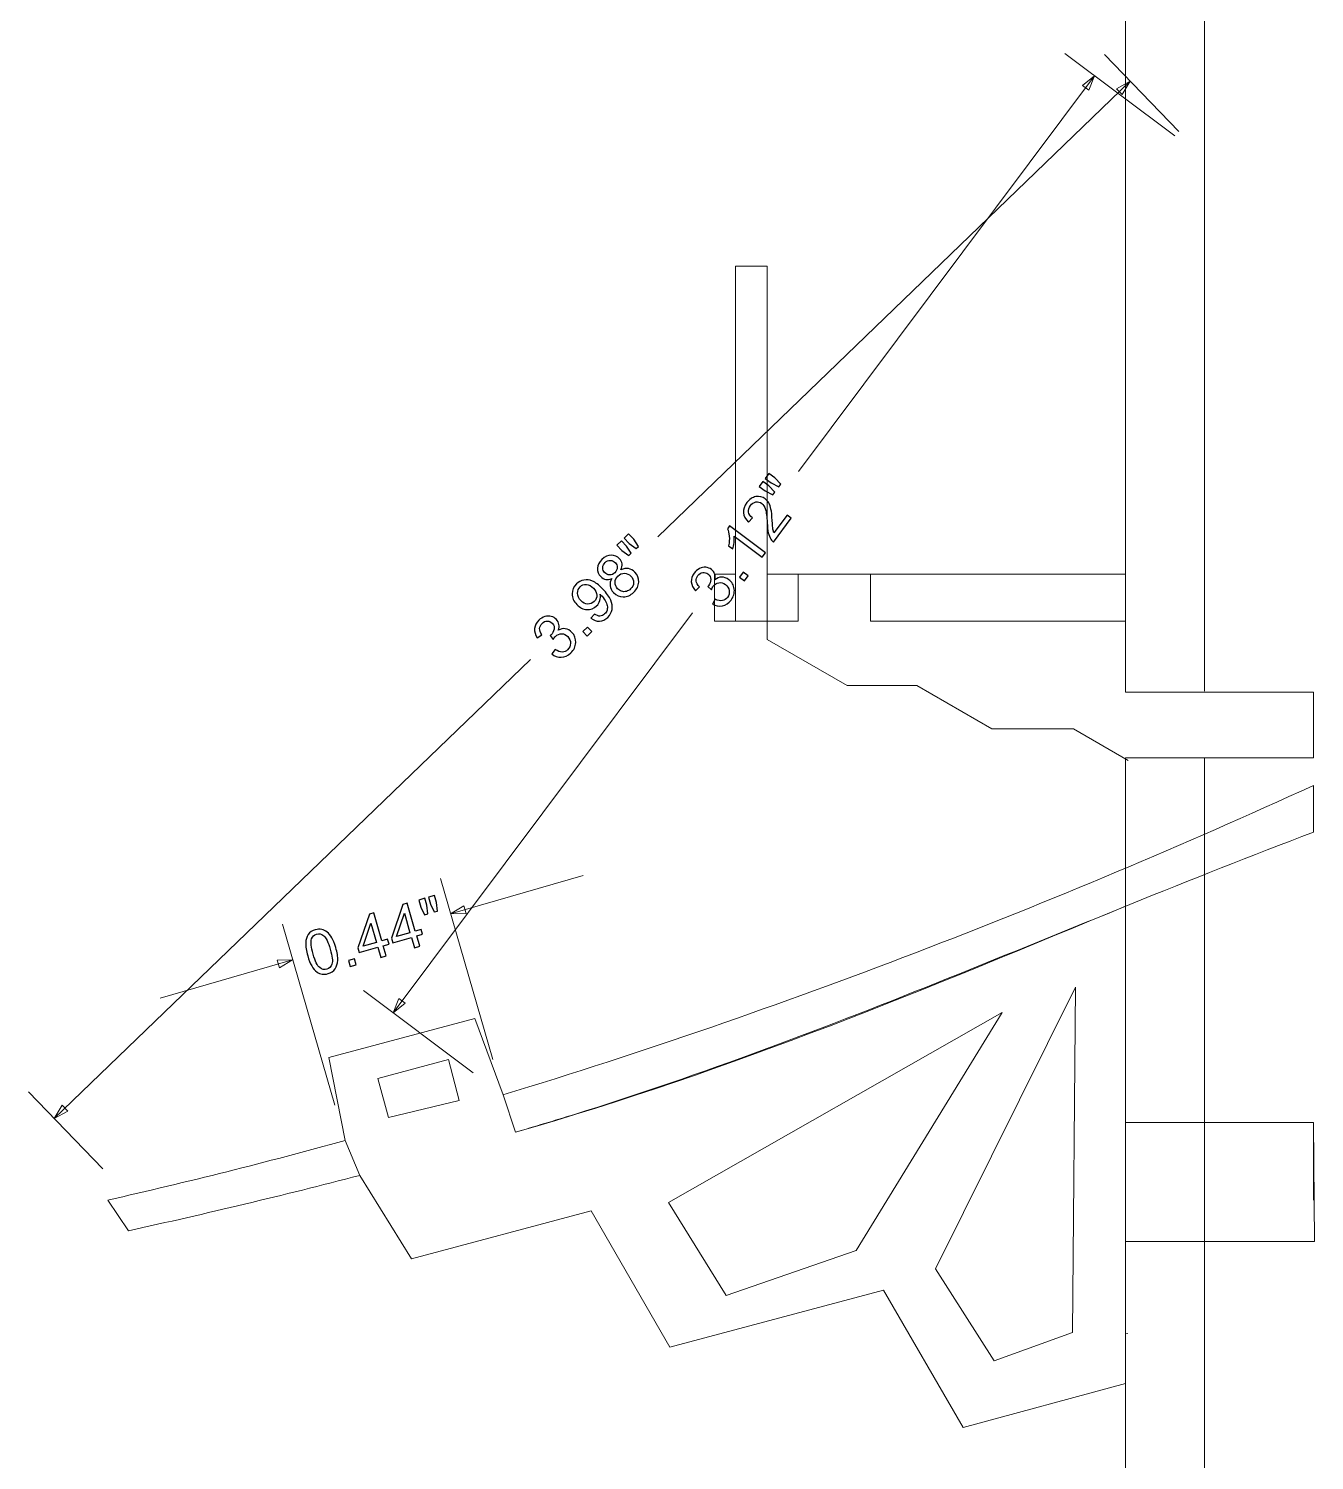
# Model space of a CAD drawing. Header units: inches. Extents: x -60.4 to -14.9, y -20.3 to 14.1.
# Drawn here: x -31.761 to -28.339, y -2.421 to 1.39 of the extents above; entities that cross this region are included whole.
import ezdxf

# ---------------------------------------------------------------- set-up
doc = ezdxf.new("R2010")
doc.units = ezdxf.units.IN
doc.header["$MEASUREMENT"] = 0
doc.layers.add('Master Desktop', color=7, linetype='Continuous', plot=False)

msp = doc.modelspace()

# ---------------------------------------------------------------- linework, layer by layer
at = {"layer": 'Master Desktop', "lineweight": 9}
msp.add_lwpolyline([(-29.8793, -0.1879), (-29.7953, -0.1879), (-29.7953, 0.7571), (-29.8793, 0.7571), (-29.8793, -0.1879)], close=True, dxfattribs=at)
at = {"layer": 'Master Desktop', "lineweight": 18}
for points in [[(-28.8417, 2.9048), (-28.8417, 2.9048), (-28.8417, -0.3767), (-28.8417, -0.3767)], [(-28.8417, -0.3767), (-28.8417, -0.3767), (-28.8417, 2.9048), (-28.8417, 2.9048)], [(-28.6317, 2.9048), (-28.6317, 2.9048), (-28.6317, -0.3737), (-28.6317, -0.3737)], [(-28.8417, -0.5512), (-28.8417, -0.5512), (-28.8417, -5.7087), (-28.8417, -5.7087)], [(-28.8417, -5.7087), (-28.8417, -5.7087), (-28.8417, -0.5512), (-28.8417, -0.5512)], [(-28.6317, -0.5512), (-28.6317, -0.5512), (-28.6317, -5.7087), (-28.6317, -5.7087)], [(-30.499, -1.4488), (-29.7552, -1.2219), (-29.0328, -0.941), (-28.3417, -0.6249)], [(-31.5501, -1.7286), (-31.3383, -1.6806), (-31.1277, -1.6277), (-30.9187, -1.5704)], [(-31.4954, -1.8103), (-31.2884, -1.7648), (-31.0827, -1.7158), (-30.8797, -1.6629)]]:
    msp.add_open_spline(points, degree=3, dxfattribs=at)
at = {"layer": 'Master Desktop', "color": 155, "lineweight": 9}
for points in [[(-28.7105, 1.1043), (-28.7105, 1.1043), (-29.0027, 1.3231), (-29.0027, 1.3231)], [(-28.7001, 1.1162), (-28.7001, 1.1162), (-28.8973, 1.3207), (-28.8973, 1.3207)], [(-28.924, 1.2641), (-28.924, 1.2641), (-29.7124, 0.2109), (-29.7124, 0.2109)], [(-30.0865, 0.0373), (-30.0865, 0.0373), (-28.829, 1.2499), (-28.829, 1.2499)], [(-29.9943, -0.1656), (-29.9943, -0.1656), (-30.7912, -1.23), (-30.7912, -1.23)], [(-31.6926, -1.5116), (-31.6926, -1.5116), (-30.4251, -0.2892), (-30.4251, -0.2892)], [(-30.5257, -1.354), (-30.5257, -1.354), (-30.6652, -0.8724), (-30.6652, -0.8724)], [(-30.6378, -0.9669), (-30.6378, -0.9669), (-30.2849, -0.8647), (-30.2849, -0.8647)], [(-30.9461, -1.4759), (-30.9461, -1.4759), (-31.0857, -0.9942), (-31.0857, -0.9942)], [(-31.4112, -1.191), (-31.4112, -1.191), (-31.0583, -1.0888), (-31.0583, -1.0888)], [(-30.5777, -1.3898), (-30.5777, -1.3898), (-30.87, -1.171), (-30.87, -1.171)], [(-31.5637, -1.6453), (-31.5637, -1.6453), (-31.761, -1.4407), (-31.761, -1.4407)]]:
    msp.add_open_spline(points, degree=3, dxfattribs=at)
for points in [[(-28.9565, 1.2385), (-28.9565, 1.2385), (-28.924, 1.2641), (-28.924, 1.2641), (-28.924, 1.2641), (-28.924, 1.2641), (-28.9394, 1.2257), (-28.9394, 1.2257), (-28.9394, 1.2257), (-28.9394, 1.2257), (-28.9565, 1.2385), (-28.9565, 1.2385)], [(-28.8503, 1.2144), (-28.8503, 1.2144), (-28.829, 1.2499), (-28.829, 1.2499), (-28.829, 1.2499), (-28.829, 1.2499), (-28.8652, 1.2298), (-28.8652, 1.2298), (-28.8652, 1.2298), (-28.8652, 1.2298), (-28.8503, 1.2144), (-28.8503, 1.2144)], [(-30.5964, -0.9661), (-30.5964, -0.9661), (-30.6378, -0.9669), (-30.6378, -0.9669), (-30.6378, -0.9669), (-30.6378, -0.9669), (-30.6024, -0.9455), (-30.6024, -0.9455), (-30.6024, -0.9455), (-30.6024, -0.9455), (-30.5964, -0.9661), (-30.5964, -0.9661)], [(-31.0937, -1.1102), (-31.0937, -1.1102), (-31.0583, -1.0888), (-31.0583, -1.0888), (-31.0583, -1.0888), (-31.0583, -1.0888), (-31.0997, -1.0896), (-31.0997, -1.0896), (-31.0997, -1.0896), (-31.0997, -1.0896), (-31.0937, -1.1102), (-31.0937, -1.1102)], [(-30.7758, -1.1916), (-30.7758, -1.1916), (-30.7912, -1.23), (-30.7912, -1.23), (-30.7912, -1.23), (-30.7912, -1.23), (-30.7586, -1.2044), (-30.7586, -1.2044), (-30.7586, -1.2044), (-30.7586, -1.2044), (-30.7758, -1.1916), (-30.7758, -1.1916)], [(-31.6564, -1.4915), (-31.6564, -1.4915), (-31.6926, -1.5116), (-31.6926, -1.5116), (-31.6926, -1.5116), (-31.6926, -1.5116), (-31.6713, -1.4761), (-31.6713, -1.4761), (-31.6713, -1.4761), (-31.6713, -1.4761), (-31.6564, -1.4915), (-31.6564, -1.4915)]]:
    msp.add_open_spline(points, degree=3, knots=[0, 0, 0, 0, 0.25, 0.25, 0.25, 0.25, 0.5, 0.5, 0.5, 0.5, 1, 1, 1, 1], dxfattribs=at)
at = {"layer": 'Master Desktop', "color": 155}
for points, knots in [([(-29.7643, 0.1702), (-29.7643, 0.1702), (-29.7849, 0.1806), (-29.7849, 0.1806), (-29.7849, 0.1806), (-29.7849, 0.1806), (-29.8005, 0.1923), (-29.8005, 0.1923), (-29.8005, 0.1923), (-29.8005, 0.1923), (-29.7906, 0.2056), (-29.7906, 0.2056), (-29.7906, 0.2056), (-29.7906, 0.2056), (-29.7749, 0.194), (-29.7749, 0.194), (-29.7749, 0.194), (-29.7749, 0.194), (-29.7591, 0.1773), (-29.7591, 0.1773), (-29.7591, 0.1773), (-29.7591, 0.1773), (-29.7643, 0.1702), (-29.7643, 0.1702)], [0, 0, 0, 0, 0.142857, 0.142857, 0.142857, 0.142857, 0.285714, 0.285714, 0.285714, 0.285714, 0.428571, 0.428571, 0.428571, 0.428571, 0.571429, 0.571429, 0.571429, 0.571429, 0.714286, 0.714286, 0.714286, 0.714286, 1, 1, 1, 1]), ([(-29.7804, 0.1486), (-29.7804, 0.1486), (-29.801, 0.159), (-29.801, 0.159), (-29.801, 0.159), (-29.801, 0.159), (-29.8166, 0.1706), (-29.8166, 0.1706), (-29.8166, 0.1706), (-29.8166, 0.1706), (-29.8067, 0.184), (-29.8067, 0.184), (-29.8067, 0.184), (-29.8067, 0.184), (-29.791, 0.1723), (-29.791, 0.1723), (-29.791, 0.1723), (-29.791, 0.1723), (-29.7751, 0.1558), (-29.7751, 0.1558), (-29.7751, 0.1558), (-29.7751, 0.1558), (-29.7804, 0.1486), (-29.7804, 0.1486)], [0, 0, 0, 0, 0.142857, 0.142857, 0.142857, 0.142857, 0.285714, 0.285714, 0.285714, 0.285714, 0.428571, 0.428571, 0.428571, 0.428571, 0.571429, 0.571429, 0.571429, 0.571429, 0.714286, 0.714286, 0.714286, 0.714286, 1, 1, 1, 1]), ([(-29.7424, 0.0946), (-29.7424, 0.0946), (-29.7311, 0.0862), (-29.7311, 0.0862), (-29.7311, 0.0862), (-29.7311, 0.0862), (-29.7782, 0.0231), (-29.7782, 0.0231), (-29.7782, 0.0231), (-29.7811, 0.0251), (-29.7835, 0.0276), (-29.7854, 0.0305), (-29.7854, 0.0305), (-29.7885, 0.0353), (-29.7908, 0.0411), (-29.7923, 0.0477), (-29.7923, 0.0477), (-29.7938, 0.0544), (-29.7948, 0.0631), (-29.7953, 0.0739), (-29.7953, 0.0739), (-29.7961, 0.0906), (-29.7976, 0.1026), (-29.7999, 0.11), (-29.7999, 0.11), (-29.8021, 0.1174), (-29.8054, 0.1227), (-29.8099, 0.126), (-29.8099, 0.126), (-29.8145, 0.1295), (-29.8197, 0.1307), (-29.8254, 0.1298), (-29.8254, 0.1298), (-29.831, 0.1289), (-29.8359, 0.1257), (-29.8399, 0.1204), (-29.8399, 0.1204), (-29.8441, 0.1147), (-29.8457, 0.1089), (-29.8449, 0.103), (-29.8449, 0.103), (-29.844, 0.0971), (-29.8406, 0.0919), (-29.8346, 0.0874), (-29.8346, 0.0874), (-29.8346, 0.0874), (-29.8449, 0.0763), (-29.8449, 0.0763), (-29.8449, 0.0763), (-29.8532, 0.0838), (-29.8578, 0.092), (-29.8585, 0.1009), (-29.8585, 0.1009), (-29.8592, 0.1098), (-29.8561, 0.1188), (-29.8494, 0.1279), (-29.8494, 0.1279), (-29.8425, 0.137), (-29.8346, 0.1424), (-29.8255, 0.1439), (-29.8255, 0.1439), (-29.8164, 0.1455), (-29.8081, 0.1435), (-29.8006, 0.1379), (-29.8006, 0.1379), (-29.7968, 0.135), (-29.7936, 0.1314), (-29.7911, 0.1271), (-29.7911, 0.1271), (-29.7886, 0.1228), (-29.7866, 0.1173), (-29.7852, 0.1106), (-29.7852, 0.1106), (-29.7839, 0.1039), (-29.7827, 0.0938), (-29.7819, 0.08), (-29.7819, 0.08), (-29.7813, 0.0686), (-29.7806, 0.061), (-29.78, 0.0575), (-29.78, 0.0575), (-29.7794, 0.0539), (-29.7785, 0.0507), (-29.7774, 0.0478), (-29.7774, 0.0478), (-29.7774, 0.0478), (-29.7424, 0.0946), (-29.7424, 0.0946)], [0, 0, 0, 0, 0.043478, 0.043478, 0.043478, 0.043478, 0.086957, 0.086957, 0.086957, 0.086957, 0.130435, 0.130435, 0.130435, 0.130435, 0.173913, 0.173913, 0.173913, 0.173913, 0.217391, 0.217391, 0.217391, 0.217391, 0.26087, 0.26087, 0.26087, 0.26087, 0.304348, 0.304348, 0.304348, 0.304348, 0.347826, 0.347826, 0.347826, 0.347826, 0.391304, 0.391304, 0.391304, 0.391304, 0.434783, 0.434783, 0.434783, 0.434783, 0.478261, 0.478261, 0.478261, 0.478261, 0.521739, 0.521739, 0.521739, 0.521739, 0.565217, 0.565217, 0.565217, 0.565217, 0.608696, 0.608696, 0.608696, 0.608696, 0.652174, 0.652174, 0.652174, 0.652174, 0.695652, 0.695652, 0.695652, 0.695652, 0.73913, 0.73913, 0.73913, 0.73913, 0.782609, 0.782609, 0.782609, 0.782609, 0.826087, 0.826087, 0.826087, 0.826087, 0.869565, 0.869565, 0.869565, 0.869565, 0.913043, 0.913043, 0.913043, 0.913043, 1, 1, 1, 1]), ([(-30.1439, 0.0055), (-30.1439, 0.0055), (-30.1625, 0.0191), (-30.1625, 0.0191), (-30.1625, 0.0191), (-30.1625, 0.0191), (-30.1761, 0.0332), (-30.1761, 0.0332), (-30.1761, 0.0332), (-30.1761, 0.0332), (-30.164, 0.0447), (-30.164, 0.0447), (-30.164, 0.0447), (-30.164, 0.0447), (-30.1505, 0.0307), (-30.1505, 0.0307), (-30.1505, 0.0307), (-30.1505, 0.0307), (-30.1376, 0.0116), (-30.1376, 0.0116), (-30.1376, 0.0116), (-30.1376, 0.0116), (-30.1439, 0.0055), (-30.1439, 0.0055)], [0, 0, 0, 0, 0.142857, 0.142857, 0.142857, 0.142857, 0.285714, 0.285714, 0.285714, 0.285714, 0.428571, 0.428571, 0.428571, 0.428571, 0.571429, 0.571429, 0.571429, 0.571429, 0.714286, 0.714286, 0.714286, 0.714286, 1, 1, 1, 1]), ([(-29.7997, -0.0054), (-29.7997, -0.0054), (-29.8084, -0.0172), (-29.8084, -0.0172), (-29.8084, -0.0172), (-29.8084, -0.0172), (-29.8832, 0.0386), (-29.8832, 0.0386), (-29.8832, 0.0386), (-29.8826, 0.0337), (-29.8827, 0.028), (-29.8834, 0.0215), (-29.8834, 0.0215), (-29.8841, 0.0149), (-29.8852, 0.0092), (-29.8866, 0.0046), (-29.8866, 0.0046), (-29.8866, 0.0046), (-29.8979, 0.013), (-29.8979, 0.013), (-29.8979, 0.013), (-29.8961, 0.0219), (-29.8956, 0.0304), (-29.8963, 0.0386), (-29.8963, 0.0386), (-29.897, 0.0468), (-29.8987, 0.0534), (-29.9013, 0.0586), (-29.9013, 0.0586), (-29.9013, 0.0586), (-29.8956, 0.0661), (-29.8956, 0.0661), (-29.8956, 0.0661), (-29.8956, 0.0661), (-29.7997, -0.0054), (-29.7997, -0.0054)], [0, 0, 0, 0, 0.1, 0.1, 0.1, 0.1, 0.2, 0.2, 0.2, 0.2, 0.3, 0.3, 0.3, 0.3, 0.4, 0.4, 0.4, 0.4, 0.5, 0.5, 0.5, 0.5, 0.6, 0.6, 0.6, 0.6, 0.7, 0.7, 0.7, 0.7, 0.8, 0.8, 0.8, 0.8, 1, 1, 1, 1]), ([(-30.1634, -0.0131), (-30.1634, -0.0131), (-30.182, 0.0004), (-30.182, 0.0004), (-30.182, 0.0004), (-30.182, 0.0004), (-30.1955, 0.0145), (-30.1955, 0.0145), (-30.1955, 0.0145), (-30.1955, 0.0145), (-30.1835, 0.026), (-30.1835, 0.026), (-30.1835, 0.026), (-30.1835, 0.026), (-30.17, 0.012), (-30.17, 0.012), (-30.17, 0.012), (-30.17, 0.012), (-30.1569, -0.0069), (-30.1569, -0.0069), (-30.1569, -0.0069), (-30.1569, -0.0069), (-30.1634, -0.0131), (-30.1634, -0.0131)], [0, 0, 0, 0, 0.142857, 0.142857, 0.142857, 0.142857, 0.285714, 0.285714, 0.285714, 0.285714, 0.428571, 0.428571, 0.428571, 0.428571, 0.571429, 0.571429, 0.571429, 0.571429, 0.714286, 0.714286, 0.714286, 0.714286, 1, 1, 1, 1]), ([(-30.2087, -0.0741), (-30.2146, -0.0767), (-30.2201, -0.0775), (-30.2251, -0.0766), (-30.2251, -0.0766), (-30.23, -0.0757), (-30.2345, -0.0731), (-30.2385, -0.0689), (-30.2385, -0.0689), (-30.2445, -0.0627), (-30.2473, -0.0553), (-30.2469, -0.0467), (-30.2469, -0.0467), (-30.2465, -0.0381), (-30.2425, -0.0303), (-30.2351, -0.0231), (-30.2351, -0.0231), (-30.2276, -0.0159), (-30.2195, -0.0122), (-30.2107, -0.0122), (-30.2107, -0.0122), (-30.2019, -0.0121), (-30.1945, -0.0153), (-30.1885, -0.0215), (-30.1885, -0.0215), (-30.1847, -0.0255), (-30.1824, -0.03), (-30.1817, -0.0349), (-30.1817, -0.0349), (-30.1809, -0.0399), (-30.1819, -0.0452), (-30.1846, -0.0509), (-30.1846, -0.0509), (-30.1777, -0.0476), (-30.171, -0.0465), (-30.1646, -0.0477), (-30.1646, -0.0477), (-30.1581, -0.0489), (-30.1524, -0.0521), (-30.1473, -0.0574), (-30.1473, -0.0574), (-30.1402, -0.0648), (-30.1369, -0.0734), (-30.1373, -0.0834), (-30.1373, -0.0834), (-30.1376, -0.0934), (-30.1421, -0.1025), (-30.1506, -0.1107), (-30.1506, -0.1107), (-30.159, -0.1188), (-30.1683, -0.1229), (-30.1783, -0.1229), (-30.1783, -0.1229), (-30.1883, -0.1228), (-30.197, -0.1191), (-30.2042, -0.1116), (-30.2042, -0.1116), (-30.2095, -0.106), (-30.2126, -0.0999), (-30.2134, -0.0934), (-30.2134, -0.0934), (-30.2142, -0.0869), (-30.2126, -0.0805), (-30.2087, -0.0741)], [0, 0, 0, 0, 0.058824, 0.058824, 0.058824, 0.058824, 0.117647, 0.117647, 0.117647, 0.117647, 0.176471, 0.176471, 0.176471, 0.176471, 0.235294, 0.235294, 0.235294, 0.235294, 0.294118, 0.294118, 0.294118, 0.294118, 0.352941, 0.352941, 0.352941, 0.352941, 0.411765, 0.411765, 0.411765, 0.411765, 0.470588, 0.470588, 0.470588, 0.470588, 0.529412, 0.529412, 0.529412, 0.529412, 0.588235, 0.588235, 0.588235, 0.588235, 0.647059, 0.647059, 0.647059, 0.647059, 0.705882, 0.705882, 0.705882, 0.705882, 0.764706, 0.764706, 0.764706, 0.764706, 0.823529, 0.823529, 0.823529, 0.823529, 0.882353, 0.882353, 0.882353, 0.882353, 1, 1, 1, 1]), ([(-30.228, -0.0582), (-30.2241, -0.0623), (-30.2196, -0.0644), (-30.2145, -0.0644), (-30.2145, -0.0644), (-30.2094, -0.0645), (-30.2048, -0.0625), (-30.2006, -0.0585), (-30.2006, -0.0585), (-30.1965, -0.0546), (-30.1944, -0.0501), (-30.1943, -0.045), (-30.1943, -0.045), (-30.1941, -0.04), (-30.1959, -0.0356), (-30.1994, -0.0319), (-30.1994, -0.0319), (-30.2032, -0.028), (-30.2076, -0.0261), (-30.2128, -0.026), (-30.2128, -0.026), (-30.218, -0.0259), (-30.2226, -0.0278), (-30.2266, -0.0316), (-30.2266, -0.0316), (-30.2307, -0.0355), (-30.2327, -0.04), (-30.2329, -0.0451), (-30.2329, -0.0451), (-30.2331, -0.0503), (-30.2315, -0.0547), (-30.228, -0.0582)], [0, 0, 0, 0, 0.111111, 0.111111, 0.111111, 0.111111, 0.222222, 0.222222, 0.222222, 0.222222, 0.333333, 0.333333, 0.333333, 0.333333, 0.444444, 0.444444, 0.444444, 0.444444, 0.555556, 0.555556, 0.555556, 0.555556, 0.666667, 0.666667, 0.666667, 0.666667, 0.777778, 0.777778, 0.777778, 0.777778, 1, 1, 1, 1]), ([(-30.1933, -0.1012), (-30.1904, -0.1042), (-30.1869, -0.1064), (-30.1827, -0.1079), (-30.1827, -0.1079), (-30.1786, -0.1093), (-30.1744, -0.1095), (-30.1701, -0.1083), (-30.1701, -0.1083), (-30.1658, -0.1071), (-30.162, -0.105), (-30.1588, -0.1019), (-30.1588, -0.1019), (-30.1537, -0.097), (-30.1511, -0.0914), (-30.151, -0.085), (-30.151, -0.085), (-30.1508, -0.0786), (-30.1531, -0.0729), (-30.1579, -0.0679), (-30.1579, -0.0679), (-30.1628, -0.0628), (-30.1685, -0.0603), (-30.1751, -0.0602), (-30.1751, -0.0602), (-30.1817, -0.0601), (-30.1875, -0.0625), (-30.1926, -0.0674), (-30.1926, -0.0674), (-30.1976, -0.0722), (-30.2001, -0.0778), (-30.2002, -0.0842), (-30.2002, -0.0842), (-30.2003, -0.0906), (-30.198, -0.0963), (-30.1933, -0.1012)], [0, 0, 0, 0, 0.1, 0.1, 0.1, 0.1, 0.2, 0.2, 0.2, 0.2, 0.3, 0.3, 0.3, 0.3, 0.4, 0.4, 0.4, 0.4, 0.5, 0.5, 0.5, 0.5, 0.6, 0.6, 0.6, 0.6, 0.7, 0.7, 0.7, 0.7, 0.8, 0.8, 0.8, 0.8, 1, 1, 1, 1]), ([(-29.9411, -0.142), (-29.9411, -0.142), (-29.934, -0.1291), (-29.934, -0.1291), (-29.934, -0.1291), (-29.9263, -0.1327), (-29.9198, -0.134), (-29.9144, -0.133), (-29.9144, -0.133), (-29.9091, -0.1319), (-29.9047, -0.1291), (-29.9012, -0.1244), (-29.9012, -0.1244), (-29.8971, -0.1189), (-29.8955, -0.1128), (-29.8965, -0.1062), (-29.8965, -0.1062), (-29.8975, -0.0995), (-29.9008, -0.0941), (-29.9065, -0.0899), (-29.9065, -0.0899), (-29.9119, -0.0858), (-29.9176, -0.0843), (-29.9238, -0.0852), (-29.9238, -0.0852), (-29.9299, -0.0861), (-29.935, -0.0893), (-29.939, -0.0947), (-29.939, -0.0947), (-29.9407, -0.0969), (-29.9423, -0.1), (-29.9439, -0.104), (-29.9439, -0.104), (-29.9439, -0.104), (-29.9532, -0.095), (-29.9532, -0.095), (-29.9532, -0.095), (-29.9525, -0.0943), (-29.952, -0.0937), (-29.9517, -0.0932), (-29.9517, -0.0932), (-29.9479, -0.0882), (-29.9459, -0.0827), (-29.9455, -0.0768), (-29.9455, -0.0768), (-29.9451, -0.0708), (-29.9477, -0.0658), (-29.9531, -0.0618), (-29.9531, -0.0618), (-29.9574, -0.0586), (-29.962, -0.0574), (-29.967, -0.0582), (-29.967, -0.0582), (-29.972, -0.059), (-29.9763, -0.0617), (-29.9797, -0.0663), (-29.9797, -0.0663), (-29.9831, -0.0709), (-29.9845, -0.0757), (-29.9839, -0.0809), (-29.9839, -0.0809), (-29.9833, -0.0861), (-29.9805, -0.0912), (-29.9754, -0.0964), (-29.9754, -0.0964), (-29.9754, -0.0964), (-29.9862, -0.1066), (-29.9862, -0.1066), (-29.9862, -0.1066), (-29.993, -0.0993), (-29.9967, -0.0915), (-29.9972, -0.0832), (-29.9972, -0.0832), (-29.9977, -0.0749), (-29.9952, -0.0669), (-29.9895, -0.0594), (-29.9895, -0.0594), (-29.9856, -0.0541), (-29.981, -0.0502), (-29.9754, -0.0474), (-29.9754, -0.0474), (-29.9699, -0.0447), (-29.9644, -0.0437), (-29.9588, -0.0442), (-29.9588, -0.0442), (-29.9532, -0.0448), (-29.9482, -0.0467), (-29.9438, -0.0499), (-29.9438, -0.0499), (-29.9397, -0.053), (-29.9368, -0.0569), (-29.9351, -0.0617), (-29.9351, -0.0617), (-29.9333, -0.0664), (-29.9331, -0.0717), (-29.9343, -0.0775), (-29.9343, -0.0775), (-29.9288, -0.0729), (-29.9228, -0.0705), (-29.9164, -0.0704), (-29.9164, -0.0704), (-29.9099, -0.0704), (-29.9036, -0.0726), (-29.8975, -0.0772), (-29.8975, -0.0772), (-29.8891, -0.0834), (-29.8843, -0.0917), (-29.883, -0.1022), (-29.883, -0.1022), (-29.8818, -0.1126), (-29.8846, -0.1224), (-29.8916, -0.1317), (-29.8916, -0.1317), (-29.8978, -0.1401), (-29.9055, -0.1452), (-29.9146, -0.147), (-29.9146, -0.147), (-29.9238, -0.1488), (-29.9326, -0.1472), (-29.9411, -0.142)], [0, 0, 0, 0, 0.032258, 0.032258, 0.032258, 0.032258, 0.064516, 0.064516, 0.064516, 0.064516, 0.096774, 0.096774, 0.096774, 0.096774, 0.129032, 0.129032, 0.129032, 0.129032, 0.16129, 0.16129, 0.16129, 0.16129, 0.193548, 0.193548, 0.193548, 0.193548, 0.225806, 0.225806, 0.225806, 0.225806, 0.258065, 0.258065, 0.258065, 0.258065, 0.290323, 0.290323, 0.290323, 0.290323, 0.322581, 0.322581, 0.322581, 0.322581, 0.354839, 0.354839, 0.354839, 0.354839, 0.387097, 0.387097, 0.387097, 0.387097, 0.419355, 0.419355, 0.419355, 0.419355, 0.451613, 0.451613, 0.451613, 0.451613, 0.483871, 0.483871, 0.483871, 0.483871, 0.516129, 0.516129, 0.516129, 0.516129, 0.548387, 0.548387, 0.548387, 0.548387, 0.580645, 0.580645, 0.580645, 0.580645, 0.612903, 0.612903, 0.612903, 0.612903, 0.645161, 0.645161, 0.645161, 0.645161, 0.677419, 0.677419, 0.677419, 0.677419, 0.709677, 0.709677, 0.709677, 0.709677, 0.741935, 0.741935, 0.741935, 0.741935, 0.774194, 0.774194, 0.774194, 0.774194, 0.806452, 0.806452, 0.806452, 0.806452, 0.83871, 0.83871, 0.83871, 0.83871, 0.870968, 0.870968, 0.870968, 0.870968, 0.903226, 0.903226, 0.903226, 0.903226, 0.935484, 0.935484, 0.935484, 0.935484, 1, 1, 1, 1]), ([(-29.8555, -0.0801), (-29.8555, -0.0801), (-29.8689, -0.0701), (-29.8689, -0.0701), (-29.8689, -0.0701), (-29.8689, -0.0701), (-29.8589, -0.0568), (-29.8589, -0.0568), (-29.8589, -0.0568), (-29.8589, -0.0568), (-29.8455, -0.0668), (-29.8455, -0.0668), (-29.8455, -0.0668), (-29.8455, -0.0668), (-29.8555, -0.0801), (-29.8555, -0.0801)], [0, 0, 0, 0, 0.2, 0.2, 0.2, 0.2, 0.4, 0.4, 0.4, 0.4, 0.6, 0.6, 0.6, 0.6, 1, 1, 1, 1]), ([(-30.2644, -0.1793), (-30.2644, -0.1793), (-30.2552, -0.1686), (-30.2552, -0.1686), (-30.2552, -0.1686), (-30.2497, -0.1725), (-30.2448, -0.1744), (-30.2403, -0.1742), (-30.2403, -0.1742), (-30.2358, -0.174), (-30.2316, -0.1721), (-30.2279, -0.1685), (-30.2279, -0.1685), (-30.2246, -0.1654), (-30.2225, -0.1619), (-30.2215, -0.158), (-30.2215, -0.158), (-30.2205, -0.1542), (-30.2203, -0.1503), (-30.2212, -0.1463), (-30.2212, -0.1463), (-30.222, -0.1424), (-30.2239, -0.1377), (-30.2269, -0.1325), (-30.2269, -0.1325), (-30.2299, -0.1273), (-30.2335, -0.1225), (-30.2377, -0.1181), (-30.2377, -0.1181), (-30.2382, -0.1176), (-30.2389, -0.1169), (-30.2398, -0.116), (-30.2398, -0.116), (-30.2387, -0.1214), (-30.2389, -0.1269), (-30.2406, -0.1325), (-30.2406, -0.1325), (-30.2423, -0.1381), (-30.2452, -0.143), (-30.2494, -0.1471), (-30.2494, -0.1471), (-30.2566, -0.1539), (-30.2651, -0.1571), (-30.275, -0.1567), (-30.275, -0.1567), (-30.2848, -0.1563), (-30.2938, -0.1518), (-30.3019, -0.1434), (-30.3019, -0.1434), (-30.3103, -0.1346), (-30.3145, -0.1252), (-30.3145, -0.1149), (-30.3145, -0.1149), (-30.3144, -0.1046), (-30.3106, -0.0958), (-30.3028, -0.0884), (-30.3028, -0.0884), (-30.2972, -0.083), (-30.2906, -0.0796), (-30.2831, -0.0781), (-30.2831, -0.0781), (-30.2756, -0.0767), (-30.268, -0.0776), (-30.2602, -0.0809), (-30.2602, -0.0809), (-30.2525, -0.0841), (-30.2435, -0.091), (-30.2334, -0.1016), (-30.2334, -0.1016), (-30.2228, -0.1126), (-30.2156, -0.1225), (-30.2117, -0.1313), (-30.2117, -0.1313), (-30.2079, -0.1401), (-30.2066, -0.1484), (-30.2081, -0.1564), (-30.2081, -0.1564), (-30.2095, -0.1643), (-30.2134, -0.1713), (-30.2197, -0.1774), (-30.2197, -0.1774), (-30.2265, -0.1839), (-30.2338, -0.1873), (-30.2416, -0.1876), (-30.2416, -0.1876), (-30.2495, -0.188), (-30.2571, -0.1852), (-30.2644, -0.1793)], [0, 0, 0, 0, 0.043478, 0.043478, 0.043478, 0.043478, 0.086957, 0.086957, 0.086957, 0.086957, 0.130435, 0.130435, 0.130435, 0.130435, 0.173913, 0.173913, 0.173913, 0.173913, 0.217391, 0.217391, 0.217391, 0.217391, 0.26087, 0.26087, 0.26087, 0.26087, 0.304348, 0.304348, 0.304348, 0.304348, 0.347826, 0.347826, 0.347826, 0.347826, 0.391304, 0.391304, 0.391304, 0.391304, 0.434783, 0.434783, 0.434783, 0.434783, 0.478261, 0.478261, 0.478261, 0.478261, 0.521739, 0.521739, 0.521739, 0.521739, 0.565217, 0.565217, 0.565217, 0.565217, 0.608696, 0.608696, 0.608696, 0.608696, 0.652174, 0.652174, 0.652174, 0.652174, 0.695652, 0.695652, 0.695652, 0.695652, 0.73913, 0.73913, 0.73913, 0.73913, 0.782609, 0.782609, 0.782609, 0.782609, 0.826087, 0.826087, 0.826087, 0.826087, 0.869565, 0.869565, 0.869565, 0.869565, 0.913043, 0.913043, 0.913043, 0.913043, 1, 1, 1, 1]), ([(-30.2577, -0.0998), (-30.2635, -0.0937), (-30.2697, -0.0905), (-30.2764, -0.09), (-30.2764, -0.09), (-30.283, -0.0896), (-30.2886, -0.0915), (-30.2931, -0.0959), (-30.2931, -0.0959), (-30.2978, -0.1004), (-30.3001, -0.1062), (-30.2998, -0.1134), (-30.2998, -0.1134), (-30.2997, -0.1205), (-30.2966, -0.1272), (-30.2908, -0.1333), (-30.2908, -0.1333), (-30.2855, -0.1388), (-30.2796, -0.1416), (-30.273, -0.1419), (-30.273, -0.1419), (-30.2664, -0.1421), (-30.2607, -0.1399), (-30.2558, -0.1352), (-30.2558, -0.1352), (-30.2509, -0.1306), (-30.2486, -0.125), (-30.2487, -0.1186), (-30.2487, -0.1186), (-30.2488, -0.1121), (-30.2518, -0.1059), (-30.2577, -0.0998)], [0, 0, 0, 0, 0.111111, 0.111111, 0.111111, 0.111111, 0.222222, 0.222222, 0.222222, 0.222222, 0.333333, 0.333333, 0.333333, 0.333333, 0.444444, 0.444444, 0.444444, 0.444444, 0.555556, 0.555556, 0.555556, 0.555556, 0.666667, 0.666667, 0.666667, 0.666667, 0.777778, 0.777778, 0.777778, 0.777778, 1, 1, 1, 1]), ([(-30.3687, -0.2744), (-30.3687, -0.2744), (-30.3595, -0.2628), (-30.3595, -0.2628), (-30.3595, -0.2628), (-30.3526, -0.2676), (-30.3463, -0.27), (-30.3409, -0.2698), (-30.3409, -0.2698), (-30.3354, -0.2697), (-30.3306, -0.2676), (-30.3264, -0.2636), (-30.3264, -0.2636), (-30.3215, -0.2588), (-30.3189, -0.253), (-30.3188, -0.2463), (-30.3188, -0.2463), (-30.3187, -0.2396), (-30.3211, -0.2337), (-30.326, -0.2286), (-30.326, -0.2286), (-30.3306, -0.2238), (-30.336, -0.2213), (-30.3422, -0.2212), (-30.3422, -0.2212), (-30.3484, -0.2211), (-30.354, -0.2234), (-30.3589, -0.2281), (-30.3589, -0.2281), (-30.3609, -0.23), (-30.363, -0.2328), (-30.3652, -0.2364), (-30.3652, -0.2364), (-30.3652, -0.2364), (-30.3729, -0.226), (-30.3729, -0.226), (-30.3729, -0.226), (-30.3721, -0.2254), (-30.3715, -0.2249), (-30.3711, -0.2245), (-30.3711, -0.2245), (-30.3666, -0.2202), (-30.3637, -0.2151), (-30.3623, -0.2093), (-30.3623, -0.2093), (-30.361, -0.2035), (-30.3627, -0.1981), (-30.3674, -0.1933), (-30.3674, -0.1933), (-30.3711, -0.1894), (-30.3755, -0.1874), (-30.3805, -0.1874), (-30.3805, -0.1874), (-30.3856, -0.1874), (-30.3902, -0.1894), (-30.3944, -0.1934), (-30.3944, -0.1934), (-30.3984, -0.1973), (-30.4006, -0.2019), (-30.4009, -0.2071), (-30.4009, -0.2071), (-30.4011, -0.2123), (-30.3992, -0.2179), (-30.395, -0.2238), (-30.395, -0.2238), (-30.395, -0.2238), (-30.4074, -0.232), (-30.4074, -0.232), (-30.4074, -0.232), (-30.4129, -0.2237), (-30.4152, -0.2154), (-30.4144, -0.2071), (-30.4144, -0.2071), (-30.4135, -0.1989), (-30.4097, -0.1914), (-30.4029, -0.1849), (-30.4029, -0.1849), (-30.3982, -0.1804), (-30.3929, -0.1773), (-30.3871, -0.1755), (-30.3871, -0.1755), (-30.3812, -0.1737), (-30.3755, -0.1736), (-30.3701, -0.175), (-30.3701, -0.175), (-30.3647, -0.1765), (-30.3601, -0.1792), (-30.3563, -0.1831), (-30.3563, -0.1831), (-30.3527, -0.1868), (-30.3505, -0.1911), (-30.3496, -0.1961), (-30.3496, -0.1961), (-30.3486, -0.2011), (-30.3492, -0.2063), (-30.3514, -0.2119), (-30.3514, -0.2119), (-30.3452, -0.2082), (-30.3389, -0.2068), (-30.3326, -0.2078), (-30.3326, -0.2078), (-30.3262, -0.2088), (-30.3203, -0.2121), (-30.315, -0.2176), (-30.315, -0.2176), (-30.3078, -0.2251), (-30.3044, -0.2341), (-30.3049, -0.2446), (-30.3049, -0.2446), (-30.3053, -0.255), (-30.3097, -0.2643), (-30.3181, -0.2723), (-30.3181, -0.2723), (-30.3256, -0.2796), (-30.3341, -0.2834), (-30.3434, -0.2837), (-30.3434, -0.2837), (-30.3527, -0.284), (-30.3611, -0.2809), (-30.3687, -0.2744)], [0, 0, 0, 0, 0.032258, 0.032258, 0.032258, 0.032258, 0.064516, 0.064516, 0.064516, 0.064516, 0.096774, 0.096774, 0.096774, 0.096774, 0.129032, 0.129032, 0.129032, 0.129032, 0.16129, 0.16129, 0.16129, 0.16129, 0.193548, 0.193548, 0.193548, 0.193548, 0.225806, 0.225806, 0.225806, 0.225806, 0.258065, 0.258065, 0.258065, 0.258065, 0.290323, 0.290323, 0.290323, 0.290323, 0.322581, 0.322581, 0.322581, 0.322581, 0.354839, 0.354839, 0.354839, 0.354839, 0.387097, 0.387097, 0.387097, 0.387097, 0.419355, 0.419355, 0.419355, 0.419355, 0.451613, 0.451613, 0.451613, 0.451613, 0.483871, 0.483871, 0.483871, 0.483871, 0.516129, 0.516129, 0.516129, 0.516129, 0.548387, 0.548387, 0.548387, 0.548387, 0.580645, 0.580645, 0.580645, 0.580645, 0.612903, 0.612903, 0.612903, 0.612903, 0.645161, 0.645161, 0.645161, 0.645161, 0.677419, 0.677419, 0.677419, 0.677419, 0.709677, 0.709677, 0.709677, 0.709677, 0.741935, 0.741935, 0.741935, 0.741935, 0.774194, 0.774194, 0.774194, 0.774194, 0.806452, 0.806452, 0.806452, 0.806452, 0.83871, 0.83871, 0.83871, 0.83871, 0.870968, 0.870968, 0.870968, 0.870968, 0.903226, 0.903226, 0.903226, 0.903226, 0.935484, 0.935484, 0.935484, 0.935484, 1, 1, 1, 1]), ([(-30.2743, -0.2271), (-30.2743, -0.2271), (-30.2859, -0.2151), (-30.2859, -0.2151), (-30.2859, -0.2151), (-30.2859, -0.2151), (-30.2738, -0.2035), (-30.2738, -0.2035), (-30.2738, -0.2035), (-30.2738, -0.2035), (-30.2623, -0.2155), (-30.2623, -0.2155), (-30.2623, -0.2155), (-30.2623, -0.2155), (-30.2743, -0.2271), (-30.2743, -0.2271)], [0, 0, 0, 0, 0.2, 0.2, 0.2, 0.2, 0.4, 0.4, 0.4, 0.4, 0.6, 0.6, 0.6, 0.6, 1, 1, 1, 1]), ([(-30.7342, -1.0572), (-30.7342, -1.0572), (-30.7422, -1.0297), (-30.7422, -1.0297), (-30.7422, -1.0297), (-30.7422, -1.0297), (-30.7919, -1.0442), (-30.7919, -1.0442), (-30.7919, -1.0442), (-30.7919, -1.0442), (-30.7956, -1.0314), (-30.7956, -1.0314), (-30.7956, -1.0314), (-30.7956, -1.0314), (-30.765, -0.942), (-30.765, -0.942), (-30.765, -0.942), (-30.765, -0.942), (-30.7536, -0.9386), (-30.7536, -0.9386), (-30.7536, -0.9386), (-30.7536, -0.9386), (-30.7319, -1.0128), (-30.7319, -1.0128), (-30.7319, -1.0128), (-30.7319, -1.0128), (-30.7165, -1.0083), (-30.7165, -1.0083), (-30.7165, -1.0083), (-30.7165, -1.0083), (-30.7127, -1.0212), (-30.7127, -1.0212), (-30.7127, -1.0212), (-30.7127, -1.0212), (-30.7282, -1.0256), (-30.7282, -1.0256), (-30.7282, -1.0256), (-30.7282, -1.0256), (-30.7202, -1.053), (-30.7202, -1.053), (-30.7202, -1.053), (-30.7202, -1.053), (-30.7342, -1.0572), (-30.7342, -1.0572)], [0, 0, 0, 0, 0.083333, 0.083333, 0.083333, 0.083333, 0.166667, 0.166667, 0.166667, 0.166667, 0.25, 0.25, 0.25, 0.25, 0.333333, 0.333333, 0.333333, 0.333333, 0.416667, 0.416667, 0.416667, 0.416667, 0.5, 0.5, 0.5, 0.5, 0.583333, 0.583333, 0.583333, 0.583333, 0.666667, 0.666667, 0.666667, 0.666667, 0.75, 0.75, 0.75, 0.75, 0.833333, 0.833333, 0.833333, 0.833333, 1, 1, 1, 1]), ([(-30.7072, -0.9692), (-30.7072, -0.9692), (-30.7175, -0.9486), (-30.7175, -0.9486), (-30.7175, -0.9486), (-30.7175, -0.9486), (-30.7229, -0.9299), (-30.7229, -0.9299), (-30.7229, -0.9299), (-30.7229, -0.9299), (-30.7069, -0.9252), (-30.7069, -0.9252), (-30.7069, -0.9252), (-30.7069, -0.9252), (-30.7014, -0.9439), (-30.7014, -0.9439), (-30.7014, -0.9439), (-30.7014, -0.9439), (-30.6986, -0.9667), (-30.6986, -0.9667), (-30.6986, -0.9667), (-30.6986, -0.9667), (-30.7072, -0.9692), (-30.7072, -0.9692)], [0, 0, 0, 0, 0.142857, 0.142857, 0.142857, 0.142857, 0.285714, 0.285714, 0.285714, 0.285714, 0.428571, 0.428571, 0.428571, 0.428571, 0.571429, 0.571429, 0.571429, 0.571429, 0.714286, 0.714286, 0.714286, 0.714286, 1, 1, 1, 1]), ([(-30.6814, -0.9617), (-30.6814, -0.9617), (-30.6915, -0.941), (-30.6915, -0.941), (-30.6915, -0.941), (-30.6915, -0.941), (-30.697, -0.9223), (-30.697, -0.9223), (-30.697, -0.9223), (-30.697, -0.9223), (-30.681, -0.9176), (-30.681, -0.9176), (-30.681, -0.9176), (-30.681, -0.9176), (-30.6755, -0.9364), (-30.6755, -0.9364), (-30.6755, -0.9364), (-30.6755, -0.9364), (-30.6729, -0.9592), (-30.6729, -0.9592), (-30.6729, -0.9592), (-30.6729, -0.9592), (-30.6814, -0.9617), (-30.6814, -0.9617)], [0, 0, 0, 0, 0.142857, 0.142857, 0.142857, 0.142857, 0.285714, 0.285714, 0.285714, 0.285714, 0.428571, 0.428571, 0.428571, 0.428571, 0.571429, 0.571429, 0.571429, 0.571429, 0.714286, 0.714286, 0.714286, 0.714286, 1, 1, 1, 1]), ([(-30.8233, -1.083), (-30.8233, -1.083), (-30.8313, -1.0555), (-30.8313, -1.0555), (-30.8313, -1.0555), (-30.8313, -1.0555), (-30.8809, -1.07), (-30.8809, -1.07), (-30.8809, -1.07), (-30.8809, -1.07), (-30.8847, -1.0572), (-30.8847, -1.0572), (-30.8847, -1.0572), (-30.8847, -1.0572), (-30.8541, -0.9678), (-30.8541, -0.9678), (-30.8541, -0.9678), (-30.8541, -0.9678), (-30.8426, -0.9644), (-30.8426, -0.9644), (-30.8426, -0.9644), (-30.8426, -0.9644), (-30.821, -1.0386), (-30.821, -1.0386), (-30.821, -1.0386), (-30.821, -1.0386), (-30.8055, -1.0341), (-30.8055, -1.0341), (-30.8055, -1.0341), (-30.8055, -1.0341), (-30.8017, -1.047), (-30.8017, -1.047), (-30.8017, -1.047), (-30.8017, -1.047), (-30.8172, -1.0514), (-30.8172, -1.0514), (-30.8172, -1.0514), (-30.8172, -1.0514), (-30.8092, -1.0788), (-30.8092, -1.0788), (-30.8092, -1.0788), (-30.8092, -1.0788), (-30.8233, -1.083), (-30.8233, -1.083)], [0, 0, 0, 0, 0.083333, 0.083333, 0.083333, 0.083333, 0.166667, 0.166667, 0.166667, 0.166667, 0.25, 0.25, 0.25, 0.25, 0.333333, 0.333333, 0.333333, 0.333333, 0.416667, 0.416667, 0.416667, 0.416667, 0.5, 0.5, 0.5, 0.5, 0.583333, 0.583333, 0.583333, 0.583333, 0.666667, 0.666667, 0.666667, 0.666667, 0.75, 0.75, 0.75, 0.75, 0.833333, 0.833333, 0.833333, 0.833333, 1, 1, 1, 1]), ([(-30.746, -1.0169), (-30.746, -1.0169), (-30.761, -0.9653), (-30.761, -0.9653), (-30.761, -0.9653), (-30.761, -0.9653), (-30.7818, -1.0273), (-30.7818, -1.0273), (-30.7818, -1.0273), (-30.7818, -1.0273), (-30.746, -1.0169), (-30.746, -1.0169)], [0, 0, 0, 0, 0.25, 0.25, 0.25, 0.25, 0.5, 0.5, 0.5, 0.5, 1, 1, 1, 1]), ([(-31.0183, -1.0783), (-31.0222, -1.0648), (-31.024, -1.0535), (-31.0236, -1.0444), (-31.0236, -1.0444), (-31.0233, -1.0354), (-31.021, -1.0278), (-31.0168, -1.0217), (-31.0168, -1.0217), (-31.0126, -1.0157), (-31.0063, -1.0114), (-30.998, -1.009), (-30.998, -1.009), (-30.9919, -1.0072), (-30.9861, -1.0069), (-30.9808, -1.008), (-30.9808, -1.008), (-30.9754, -1.0091), (-30.9705, -1.0116), (-30.9662, -1.0153), (-30.9662, -1.0153), (-30.9618, -1.0191), (-30.9578, -1.0241), (-30.9541, -1.0303), (-30.9541, -1.0303), (-30.9504, -1.0365), (-30.947, -1.0452), (-30.9436, -1.0566), (-30.9436, -1.0566), (-30.9397, -1.07), (-30.9379, -1.0812), (-30.9383, -1.0903), (-30.9383, -1.0903), (-30.9387, -1.0993), (-30.9409, -1.1069), (-30.9451, -1.113), (-30.9451, -1.113), (-30.9493, -1.1191), (-30.9555, -1.1234), (-30.9639, -1.1258), (-30.9639, -1.1258), (-30.975, -1.1291), (-30.9848, -1.1276), (-30.9934, -1.1216), (-30.9934, -1.1216), (-31.0037, -1.1142), (-31.012, -1.0998), (-31.0183, -1.0783)], [0, 0, 0, 0, 0.076923, 0.076923, 0.076923, 0.076923, 0.153846, 0.153846, 0.153846, 0.153846, 0.230769, 0.230769, 0.230769, 0.230769, 0.307692, 0.307692, 0.307692, 0.307692, 0.384615, 0.384615, 0.384615, 0.384615, 0.461538, 0.461538, 0.461538, 0.461538, 0.538462, 0.538462, 0.538462, 0.538462, 0.615385, 0.615385, 0.615385, 0.615385, 0.692308, 0.692308, 0.692308, 0.692308, 0.769231, 0.769231, 0.769231, 0.769231, 0.846154, 0.846154, 0.846154, 0.846154, 1, 1, 1, 1]), ([(-31.0038, -1.0741), (-30.9983, -1.0929), (-30.9925, -1.1048), (-30.9863, -1.1097), (-30.9863, -1.1097), (-30.9801, -1.1147), (-30.9738, -1.1162), (-30.9673, -1.1143), (-30.9673, -1.1143), (-30.9608, -1.1124), (-30.9563, -1.1077), (-30.9537, -1.1002), (-30.9537, -1.1002), (-30.9512, -1.0927), (-30.9526, -1.0795), (-30.9581, -1.0608), (-30.9581, -1.0608), (-30.9636, -1.0419), (-30.9694, -1.0301), (-30.9756, -1.0251), (-30.9756, -1.0251), (-30.9818, -1.0202), (-30.9882, -1.0187), (-30.9948, -1.0207), (-30.9948, -1.0207), (-31.0012, -1.0226), (-31.0056, -1.0268), (-31.0078, -1.0334), (-31.0078, -1.0334), (-31.0107, -1.0417), (-31.0093, -1.0553), (-31.0038, -1.0741)], [0, 0, 0, 0, 0.111111, 0.111111, 0.111111, 0.111111, 0.222222, 0.222222, 0.222222, 0.222222, 0.333333, 0.333333, 0.333333, 0.333333, 0.444444, 0.444444, 0.444444, 0.444444, 0.555556, 0.555556, 0.555556, 0.555556, 0.666667, 0.666667, 0.666667, 0.666667, 0.777778, 0.777778, 0.777778, 0.777778, 1, 1, 1, 1]), ([(-30.835, -1.0427), (-30.835, -1.0427), (-30.8501, -0.9911), (-30.8501, -0.9911), (-30.8501, -0.9911), (-30.8501, -0.9911), (-30.8708, -1.0531), (-30.8708, -1.0531), (-30.8708, -1.0531), (-30.8708, -1.0531), (-30.835, -1.0427), (-30.835, -1.0427)], [0, 0, 0, 0, 0.25, 0.25, 0.25, 0.25, 0.5, 0.5, 0.5, 0.5, 1, 1, 1, 1]), ([(-30.9049, -1.1067), (-30.9049, -1.1067), (-30.9096, -1.0907), (-30.9096, -1.0907), (-30.9096, -1.0907), (-30.9096, -1.0907), (-30.8936, -1.086), (-30.8936, -1.086), (-30.8936, -1.086), (-30.8936, -1.086), (-30.8889, -1.102), (-30.8889, -1.102), (-30.8889, -1.102), (-30.8889, -1.102), (-30.9049, -1.1067), (-30.9049, -1.1067)], [0, 0, 0, 0, 0.2, 0.2, 0.2, 0.2, 0.4, 0.4, 0.4, 0.4, 0.6, 0.6, 0.6, 0.6, 1, 1, 1, 1])]:
    msp.add_open_spline(points, degree=3, knots=knots, dxfattribs=at)
at = {"layer": 'Master Desktop', "lineweight": 18}
for points, knots in [([(-29.8793, -0.0629), (-29.8793, -0.0629), (-29.9352, -0.0629), (-29.9352, -0.0629), (-29.9352, -0.0629), (-29.9352, -0.0629), (-29.9352, -0.1879), (-29.9352, -0.1879), (-29.9352, -0.1879), (-29.9352, -0.1879), (-29.7132, -0.1879), (-29.7132, -0.1879)], [0, 0, 0, 0, 0.25, 0.25, 0.25, 0.25, 0.5, 0.5, 0.5, 0.5, 1, 1, 1, 1]), ([(-29.5205, -0.1879), (-29.5205, -0.1879), (-28.8417, -0.1879), (-28.8417, -0.1879), (-28.8417, -0.1879), (-28.8417, -0.1879), (-28.8417, -0.0629), (-28.8417, -0.0629), (-28.8417, -0.0629), (-28.8417, -0.0629), (-29.7953, -0.0629), (-29.7953, -0.0629)], [0, 0, 0, 0, 0.25, 0.25, 0.25, 0.25, 0.5, 0.5, 0.5, 0.5, 1, 1, 1, 1]), ([(-30.4656, -1.548), (-30.4138, -1.5328), (-30.3624, -1.5172), (-30.3112, -1.5013), (-30.3112, -1.5013), (-29.6175, -1.2863), (-29.0013, -0.9987), (-28.3417, -0.7495)], [0, 0, 0, 0, 0.333333, 0.333333, 0.333333, 0.333333, 1, 1, 1, 1])]:
    msp.add_open_spline(points, degree=3, knots=knots, dxfattribs=at)
at = {"layer": 'Master Desktop', "lineweight": 9}
for points in [[(-29.7132, -0.1879), (-29.7132, -0.1879), (-29.7132, -0.0629), (-29.7132, -0.0629)], [(-29.7953, -0.1879), (-29.7953, -0.1879), (-29.7953, -0.2364), (-29.7953, -0.2364)], [(-28.8417, -0.3767), (-28.8417, -0.3767), (-28.3417, -0.3767), (-28.3417, -0.3767)], [(-28.3417, -0.3767), (-28.3417, -0.3767), (-28.3417, -0.5512), (-28.3417, -0.5512)], [(-28.8417, -0.5512), (-28.8417, -0.5512), (-28.3417, -0.5512), (-28.3417, -0.5512)], [(-28.3417, -0.6249), (-28.3417, -0.6249), (-28.3417, -0.7495), (-28.3417, -0.7495)], [(-31.5501, -1.7286), (-31.5501, -1.7286), (-31.4954, -1.8103), (-31.4954, -1.8103)]]:
    msp.add_open_spline(points, degree=3, dxfattribs=at)
for points, knots in [([(-29.5205, -0.0629), (-29.5205, -0.0629), (-29.5205, -0.1879), (-29.5205, -0.1879), (-29.5205, -0.1879), (-29.5205, -0.1879), (-28.8417, -0.1879), (-28.8417, -0.1879)], [0, 0, 0, 0, 0.333333, 0.333333, 0.333333, 0.333333, 1, 1, 1, 1]), ([(-29.7953, -0.2364), (-29.7953, -0.2364), (-29.5827, -0.3592), (-29.5827, -0.3592), (-29.5827, -0.3592), (-29.5827, -0.3592), (-29.3968, -0.3592), (-29.3968, -0.3592), (-29.3968, -0.3592), (-29.3968, -0.3592), (-29.1972, -0.4744), (-29.1972, -0.4744), (-29.1972, -0.4744), (-29.1972, -0.4744), (-28.9801, -0.4744), (-28.9801, -0.4744), (-28.9801, -0.4744), (-28.9801, -0.4744), (-28.8346, -0.5584), (-28.8346, -0.5584)], [0, 0, 0, 0, 0.166667, 0.166667, 0.166667, 0.166667, 0.333333, 0.333333, 0.333333, 0.333333, 0.5, 0.5, 0.5, 0.5, 0.666667, 0.666667, 0.666667, 0.666667, 1, 1, 1, 1])]:
    msp.add_open_spline(points, degree=3, knots=knots, dxfattribs=at)
at = {"layer": 'Master Desktop', "color": 1, "lineweight": 9}
for points in [[(-28.8417, -1.412), (-28.8417, -1.412), (-28.8417, -0.8744), (-28.8417, -0.8744)], [(-28.3417, -1.5218), (-28.3417, -1.5218), (-28.3417, -1.7286), (-28.3417, -1.7286)], [(-28.8417, -2.0851), (-28.8417, -2.0851), (-28.8417, -1.7286), (-28.8417, -1.7286)], [(-28.8417, -2.0851), (-28.8417, -2.0851), (-28.8359, -2.0836), (-28.8359, -2.0836)]]:
    msp.add_open_spline(points, degree=3, dxfattribs=at)
for points, knots in [([(-30.4983, -1.4486), (-30.4983, -1.4486), (-30.4656, -1.548), (-30.4656, -1.548), (-30.4656, -1.548), (-29.8899, -1.3841), (-29.3541, -1.1584), (-28.8417, -0.9465), (-28.8417, -0.9465), (-28.8417, -0.9465), (-28.8417, -1.522), (-28.8417, -1.522), (-28.8417, -1.522), (-28.8417, -1.522), (-28.5917, -1.522), (-28.5917, -1.522), (-28.5917, -1.522), (-28.5917, -1.522), (-28.3417, -1.5218), (-28.3417, -1.5218), (-28.3417, -1.5218), (-28.3417, -1.5218), (-28.339, -1.839), (-28.339, -1.839), (-28.339, -1.839), (-28.339, -1.839), (-28.5917, -1.8387), (-28.5917, -1.8387), (-28.5917, -1.8387), (-28.5917, -1.8387), (-28.8417, -1.8387), (-28.8417, -1.8387), (-28.8417, -1.8387), (-28.8417, -1.8387), (-28.8417, -2.2168), (-28.8417, -2.2168), (-28.8417, -2.2168), (-28.8417, -2.2168), (-29.2738, -2.3344), (-29.2738, -2.3344), (-29.2738, -2.3344), (-29.2738, -2.3344), (-29.4854, -1.968), (-29.4854, -1.968), (-29.4854, -1.968), (-29.4854, -1.968), (-30.0541, -2.1204), (-30.0541, -2.1204), (-30.0541, -2.1204), (-30.0541, -2.1204), (-30.264, -1.7569), (-30.264, -1.7569), (-30.264, -1.7569), (-30.264, -1.7569), (-30.7422, -1.885), (-30.7422, -1.885), (-30.7422, -1.885), (-30.7422, -1.885), (-30.8797, -1.6629), (-30.8797, -1.6629), (-30.8797, -1.6629), (-30.8797, -1.6629), (-30.9187, -1.5704), (-30.9187, -1.5704), (-30.9187, -1.5704), (-30.9187, -1.5704), (-30.9619, -1.3489), (-30.9619, -1.3489), (-30.9619, -1.3489), (-30.9619, -1.3489), (-30.5731, -1.2453), (-30.5731, -1.2453), (-30.5731, -1.2453), (-30.5731, -1.2453), (-30.4983, -1.4486), (-30.4983, -1.4486)], [0, 0, 0, 0, 0.05, 0.05, 0.05, 0.05, 0.1, 0.1, 0.1, 0.1, 0.15, 0.15, 0.15, 0.15, 0.2, 0.2, 0.2, 0.2, 0.25, 0.25, 0.25, 0.25, 0.3, 0.3, 0.3, 0.3, 0.35, 0.35, 0.35, 0.35, 0.4, 0.4, 0.4, 0.4, 0.45, 0.45, 0.45, 0.45, 0.5, 0.5, 0.5, 0.5, 0.55, 0.55, 0.55, 0.55, 0.6, 0.6, 0.6, 0.6, 0.65, 0.65, 0.65, 0.65, 0.7, 0.7, 0.7, 0.7, 0.75, 0.75, 0.75, 0.75, 0.8, 0.8, 0.8, 0.8, 0.85, 0.85, 0.85, 0.85, 0.9, 0.9, 0.9, 0.9, 1, 1, 1, 1]), ([(-30.6147, -1.4634), (-30.6147, -1.4634), (-30.8036, -1.5091), (-30.8036, -1.5091), (-30.8036, -1.5091), (-30.8036, -1.5091), (-30.8317, -1.4046), (-30.8317, -1.4046), (-30.8317, -1.4046), (-30.8317, -1.4046), (-30.6439, -1.3543), (-30.6439, -1.3543), (-30.6439, -1.3543), (-30.6439, -1.3543), (-30.6147, -1.4634), (-30.6147, -1.4634)], [0, 0, 0, 0, 0.2, 0.2, 0.2, 0.2, 0.4, 0.4, 0.4, 0.4, 0.6, 0.6, 0.6, 0.6, 1, 1, 1, 1])]:
    msp.add_open_spline(points, degree=3, knots=knots, dxfattribs=at)
at = {"layer": 'Master Desktop', "color": 5, "lineweight": 9}
for points in [[(-29.3472, -1.9119), (-29.3472, -1.9119), (-28.9748, -1.1619), (-28.9748, -1.1619), (-28.9748, -1.1619), (-28.9748, -1.1619), (-28.9826, -2.0811), (-28.9826, -2.0811), (-28.9826, -2.0811), (-28.9826, -2.0811), (-29.191, -2.1566), (-29.191, -2.1566), (-29.191, -2.1566), (-29.191, -2.1566), (-29.3472, -1.9119), (-29.3472, -1.9119)], [(-30.0582, -1.7348), (-30.0582, -1.7348), (-29.1701, -1.2296), (-29.1701, -1.2296), (-29.1701, -1.2296), (-29.1701, -1.2296), (-29.5581, -1.8624), (-29.5581, -1.8624), (-29.5581, -1.8624), (-29.5581, -1.8624), (-29.9045, -1.9822), (-29.9045, -1.9822), (-29.9045, -1.9822), (-29.9045, -1.9822), (-30.0582, -1.7348), (-30.0582, -1.7348)]]:
    msp.add_open_spline(points, degree=3, knots=[0, 0, 0, 0, 0.2, 0.2, 0.2, 0.2, 0.4, 0.4, 0.4, 0.4, 0.6, 0.6, 0.6, 0.6, 1, 1, 1, 1], dxfattribs=at)

doc.saveas('drawing.dxf')
